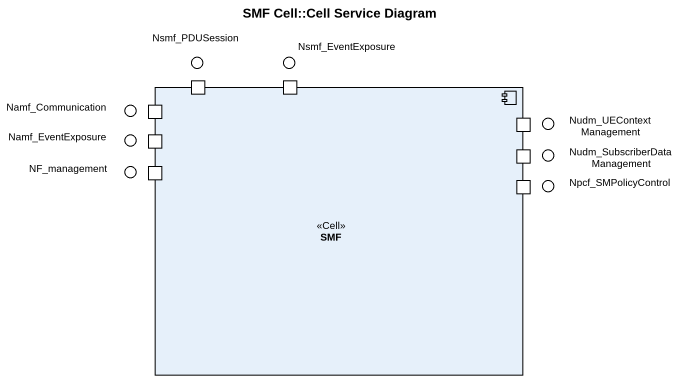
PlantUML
@startuml
title SMF Cell::Cell Service Diagram
() Nsmf_PDUSession
() Nsmf_EventExposure
component SMF <<Cell>> {
  port " " as port1
  port " " as port2
  port " " as port3
  port " " as port4
  port " " as port5
  port " " as port6
  port " " as port7
  port " " as port8
}
() Namf_EventExposure
() Namf_Communication
() Nudm_UEContextManagement
() NF_management
() "Nudm_SubscriberDataManagement" as Nudm_SubscriberDataManagemen
() Npcf_SMPolicyControl
@enduml
